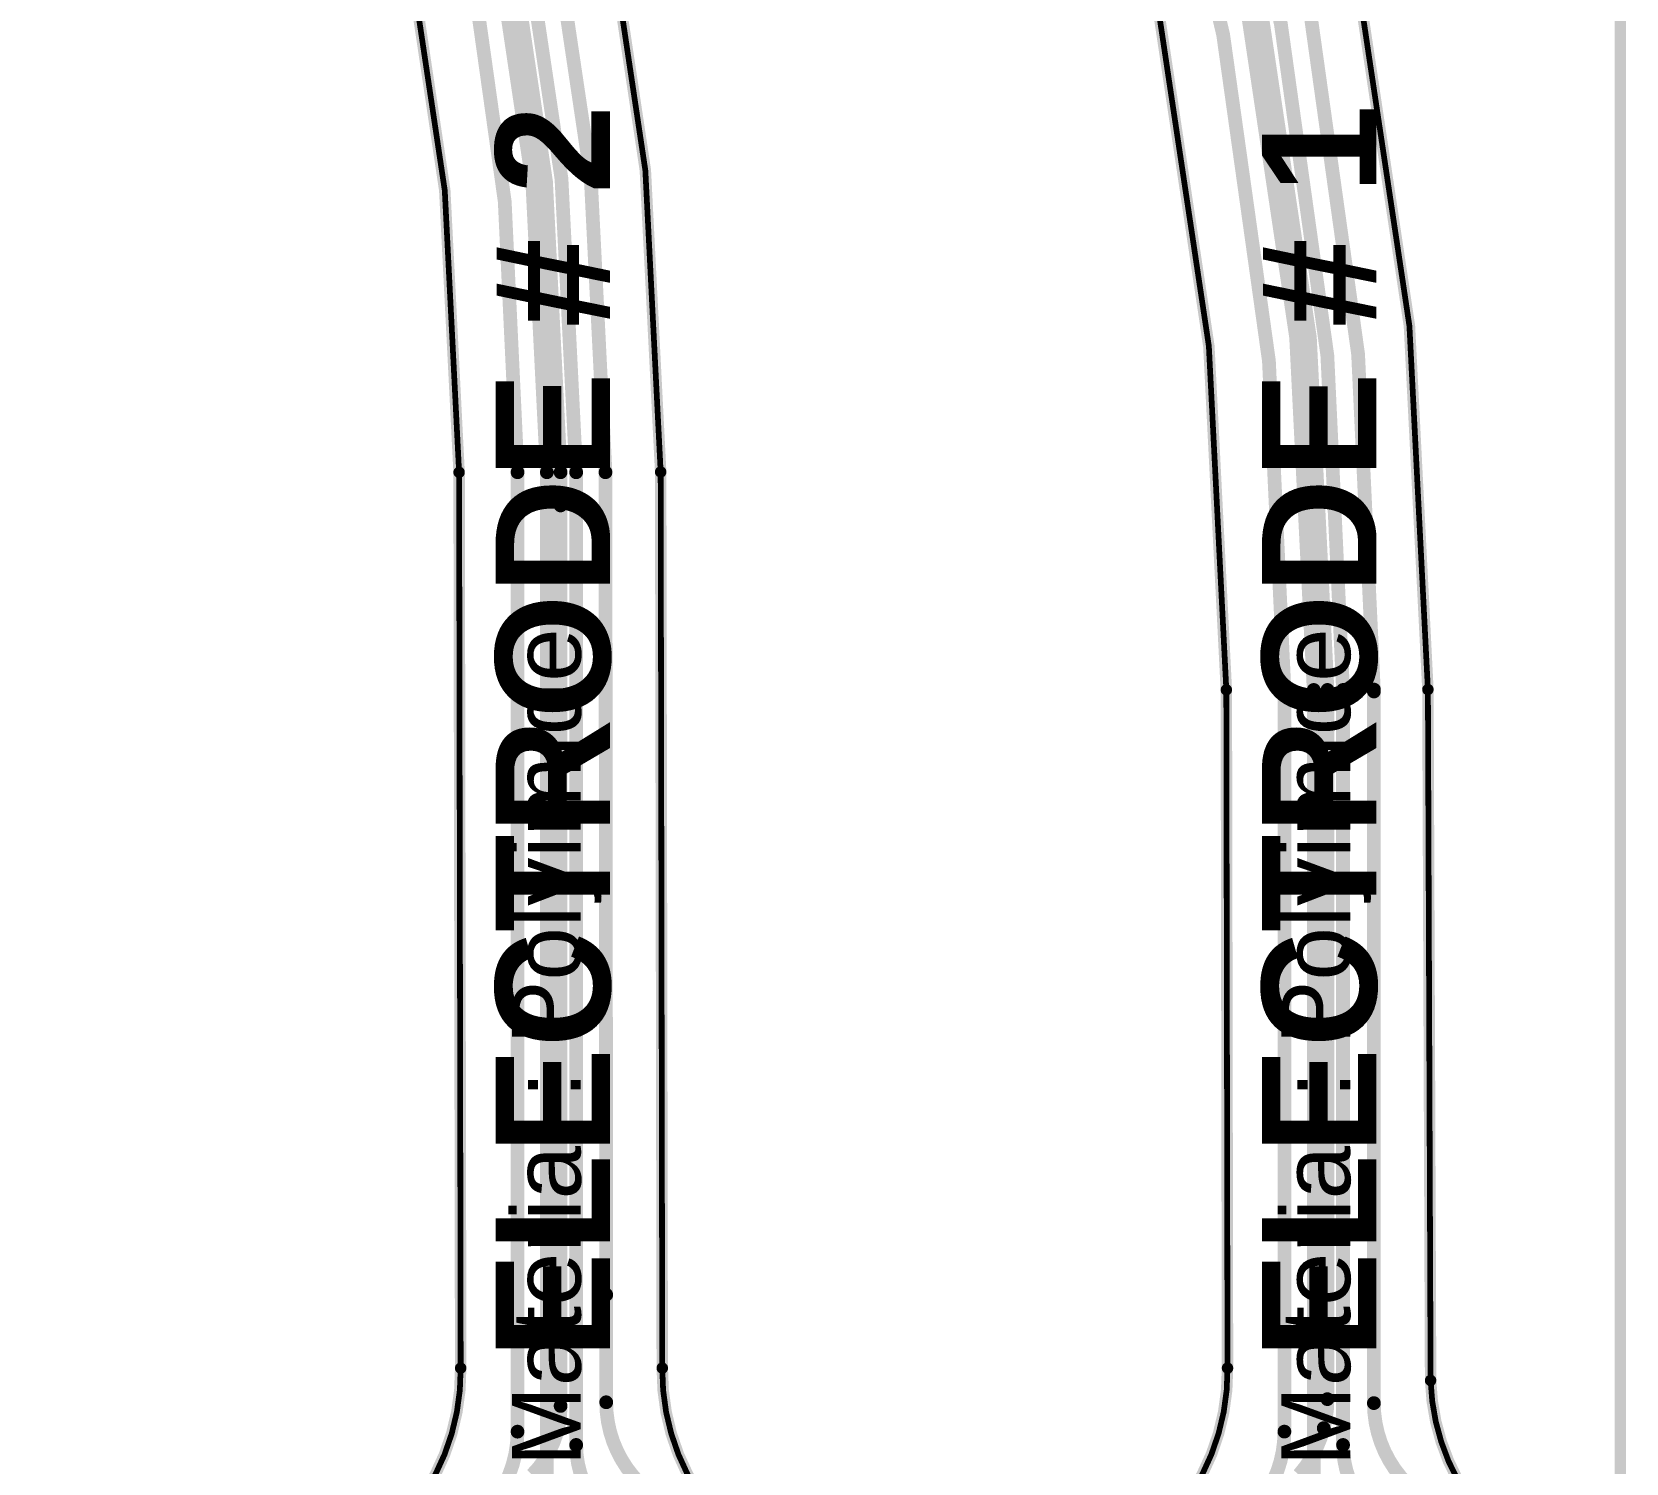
# Model space of a CAD drawing. Header units: inches. Extents: x 3 to 457, y -41 to 239.
# Drawn here: x 187.49 to 222.84, y 30.35 to 62.08 of the extents above; entities that cross this region are included whole.
import ezdxf

# ---------------------------------------------------------------- set-up
doc = ezdxf.new("R2010")
doc.units = ezdxf.units.IN
for name, color, linetype in [('Board Outline', 216, 'Continuous'), ('Bottom Layer', 5, 'Continuous'), ('Dimension', 6, 'Continuous'), ('Fabrication', 76, 'Continuous'), ('Top Layer', 1, 'Continuous'), ('Top Overlay', 2, 'Continuous')]:
    doc.layers.add(name, color=color, linetype=linetype)
doc.styles.add('Arial', font='', dxfattribs={"height": 0.2})
doc.styles.add('Arial_Bold', font='', dxfattribs={"height": 0.2})
doc.styles.get('Arial').set_extended_font_data('Arial')
doc.styles.get('Arial_Bold').set_extended_font_data('Arial', bold=True)

msp = doc.modelspace()

# ---------------------------------------------------------------- linework, layer by layer
at = {"layer": 'Board Outline', "const_width": 0.127}
for points in [[(136.1092909, 129.67197332, -0.4137830578576681), (218.44397002, 47.50389788)], [(136.13999696, 125.20197718, -0.4136722232397825), (213.97397642, 47.49608484)], [(133.11077518, 120.5119383, -0.4137590145945721), (201.43049376, 52.32752551999999)], [(133.1117353, 116.04193708, -0.4137590145945721), (196.96050016, 52.31962612)], [(196.99559534, 32.46093076, -0.2500687460615742), (194.82701954, 28.28378138)], [(203.63479212, 28.28376868, -0.2500687460615744), (201.46621632, 32.46091806)], [(214.0002578, 32.46090282, -0.2500687460615742), (211.831682, 28.28375344)], [(220.63357956, 28.28776918, -0.2389334230380067), (218.50391148, 32.18734736)]]:
    msp.add_lwpolyline(points, format="xyb", dxfattribs=at)
for points in [[(196.96050016, 52.31962612), (196.99559534, 32.46093076)], [(201.43049376, 52.32752551999999), (201.46560164, 32.4613143)], [(213.97397642, 47.49608484), (214.0002578, 32.46090282)], [(218.44397002, 47.50389534), (218.50391148, 32.18734736)]]:
    msp.add_lwpolyline(points, dxfattribs=at)
at = {"layer": 'Board Outline', "const_width": 0.0635}
for points in [[(196.92875016, 52.31962612, 1), (196.99225016, 52.31962612, 1)], [(196.92875016, 52.31962612, 1), (196.99225016, 52.31962612, 1)], [(201.39874376, 52.32752551999999, 1), (201.46224376, 52.32752551999999, 1)], [(201.39874376, 52.32752551999999, 1), (201.46224376, 52.32752551999999, 1)], [(213.94222642, 47.49608484, 1), (214.00572642, 47.49608484, 1)], [(213.94222642, 47.49608484, 1), (214.00572642, 47.49608484, 1)], [(218.41222002, 47.50389788, 1), (218.47572002, 47.50389788, 1)], [(218.41222002, 47.50389534, 1), (218.47572002, 47.50389534, 1)], [(196.96384534, 32.46093076, 1), (197.02734534, 32.46093076, 1)], [(196.96384534, 32.46093076, 1), (197.02734534, 32.46093076, 1)], [(201.43385164, 32.4613143, 1), (201.49735164, 32.4613143, 1)], [(201.43446632, 32.46091806, 1), (201.49796632, 32.46091806, 1)], [(213.9685078, 32.46090282, 1), (214.0320078, 32.46090282, 1)], [(213.9685078, 32.46090282, 1), (214.0320078, 32.46090282, 1)], [(218.47216148, 32.18734736, 1), (218.53566148, 32.18734736, 1)], [(218.47216148, 32.18734736, 1), (218.53566148, 32.18734736, 1)]]:
    msp.add_lwpolyline(points, format="xyb", close=True, dxfattribs=at)
at = {"layer": 'Bottom Layer', "const_width": 0.3048}
for points in [[(136.13777192, 128.47031964, -0.4142135623730951), (217.24619746, 47.46063406)], [(136.13777192, 127.80992218, -0.4142135716234306), (216.56167762, 47.49512218)], [(136.13777192, 127.14952218, -0.4142135530473893), (215.9116713, 47.49512218)], [(136.13777192, 126.48912218, -0.41421357178314), (215.26167514, 47.49512218)], [(133.11517192, 119.30092218, -0.4142135512752702), (200.20637378, 52.32112218)], [(133.11517192, 118.64052218, -0.4142135504340151), (199.55637508, 52.32112472)], [(133.11539036, 117.98012218, -0.4142125882663787), (198.90637384, 52.32112218)], [(133.11517192, 117.31972472, -0.4142135623856228), (198.25637514, 52.32112218)], [(200.96657546, 29.90739002, -0.198912367379658), (200.22262724, 31.7034418)], [(217.99010758, 29.88849242, -0.198912367379658), (217.24615936, 31.6845442)], [(198.25637514, 31.05205118, -0.1988201159656239), (197.51306446, 29.25663694)], [(215.26167514, 31.05266078, -0.198912367379658), (214.51772692, 29.256609)], [(200.18726282, 29.23479802, -0.198912367379658), (199.55701516, 30.75634946)], [(217.19192528, 29.23477008, -0.198912367379658), (216.56167762, 30.75632152)]]:
    msp.add_lwpolyline(points, format="xyb", dxfattribs=at)
for points in [[(198.25637514, 31.05205118), (198.25637514, 52.32112218)], [(198.90637384, 29.97218287999999), (198.90637384, 52.32112218)], [(199.55637508, 52.32112218), (199.55637508, 52.32112472)], [(199.55637508, 30.75789632), (199.55637508, 52.32112218)], [(200.20637378, 52.32112218), (200.22262724, 34.08682032)], [(215.26167514, 31.05266078), (215.26167514, 47.49512218)], [(215.9116713, 29.97062332), (215.9116713, 47.49512218)], [(216.56167762, 30.75632152), (216.56167762, 47.49512218)], [(217.24615936, 31.6845442), (217.24615936, 47.50389534)], [(200.22262724, 31.7034418), (200.22262724, 34.08682032)]]:
    msp.add_lwpolyline(points, dxfattribs=at)
at = {"layer": 'Bottom Layer', "const_width": 0.1524}
for points in [[(198.18017514, 52.32112218, 1), (198.33257514, 52.32112218, 1)], [(198.18017514, 52.32112218, 1), (198.33257514, 52.32112218, 1)], [(198.83017384, 52.32112218, 1), (198.98257384, 52.32112218, 1)], [(198.83017384, 52.32112218, 1), (198.98257384, 52.32112218, 1)], [(199.48017508, 52.32112472, 1), (199.63257508, 52.32112472, 1)], [(199.48017508, 52.32112472, 1), (199.63257508, 52.32112472, 1)], [(199.48017508, 52.32112218, 1), (199.63257508, 52.32112218, 1)], [(199.48017508, 52.32112218, 1), (199.63257508, 52.32112218, 1)], [(200.13017378, 52.32112218, 1), (200.28257378, 52.32112218, 1)], [(200.13017378, 52.32112218, 1), (200.28257378, 52.32112218, 1)], [(215.18547514, 47.49512218, 1), (215.33787514, 47.49512218, 1)], [(215.18547514, 47.49512218, 1), (215.33787514, 47.49512218, 1)], [(215.8354713, 47.49512218, 1), (215.9878713, 47.49512218, 1)], [(215.8354713, 47.49512218, 1), (215.9878713, 47.49512218, 1)], [(216.48547762, 47.49512218, 1), (216.63787762, 47.49512218, 1)], [(216.48547762, 47.49512218, 1), (216.63787762, 47.49512218, 1)], [(217.16995936, 47.50389534, 1), (217.32235936, 47.50389534, 1)], [(217.16999746, 47.46063406, 1), (217.32239746, 47.46063406, 1)], [(200.14642724, 34.08682032, 1), (200.29882724, 34.08682032, 1)], [(200.14642724, 34.08682032, 1), (200.29882724, 34.08682032, 1)], [(200.14642724, 31.7034418, 1), (200.29882724, 31.7034418, 1)], [(200.14642724, 31.7034418, 1), (200.29882724, 31.7034418, 1)], [(217.16995936, 31.6845442, 1), (217.32235936, 31.6845442, 1)], [(217.16995936, 31.6845442, 1), (217.32235936, 31.6845442, 1)], [(198.18017514, 31.05205118, 1), (198.33257514, 31.05205118, 1)], [(198.18017514, 31.05205118, 1), (198.33257514, 31.05205118, 1)], [(215.18547514, 31.05266078, 1), (215.33787514, 31.05266078, 1)], [(215.18547514, 31.05266078, 1), (215.33787514, 31.05266078, 1)], [(199.48017508, 30.75789632, 1), (199.63257508, 30.75789632, 1)], [(199.48081516, 30.75634946, 1), (199.63321516, 30.75634946, 1)], [(216.48547762, 30.75632152, 1), (216.63787762, 30.75632152, 1)], [(216.48547762, 30.75632152, 1), (216.63787762, 30.75632152, 1)]]:
    msp.add_lwpolyline(points, format="xyb", close=True, dxfattribs=at)
at = {"layer": 'Dimension', "const_width": 0.254}
msp.add_lwpolyline([(222.71222158, 24.52745666), (222.71222158, 192.4558)], dxfattribs=at)
at = {"layer": 'Fabrication', "const_width": 0.254}
for points in [[(136.1092909, 129.67197332, -0.4137830578576681), (218.44397002, 47.50389788)], [(136.13999696, 125.20197718, -0.4136722232397825), (213.97397642, 47.49608484)], [(133.11077518, 120.5119383, -0.4137590145945721), (201.43049376, 52.32752551999999)], [(133.1117353, 116.04193708, -0.4137590145945721), (196.96050016, 52.31962612)], [(196.99559534, 32.46093076, -0.2500687460615742), (194.82701954, 28.28378138)], [(203.63479212, 28.28376868, -0.2500687460615744), (201.46621632, 32.46091806)], [(214.0002578, 32.46090282, -0.2500687460615742), (211.831682, 28.28375344)], [(220.63357956, 28.28776918, -0.2389334230380067), (218.50391148, 32.18734736)]]:
    msp.add_lwpolyline(points, format="xyb", dxfattribs=at)
for points in [[(196.96050016, 52.31962612), (196.99559534, 32.46093076)], [(201.43049376, 52.32752551999999), (201.46560164, 32.4613143)], [(213.97397642, 47.49608484), (214.0002578, 32.46090282)], [(218.44397002, 47.50389534), (218.50391148, 32.18734736)]]:
    msp.add_lwpolyline(points, dxfattribs=at)
at = {"layer": 'Fabrication', "const_width": 0.127}
for points in [[(196.89700016, 52.31962612, 1), (197.02400016, 52.31962612, 1)], [(196.89700016, 52.31962612, 1), (197.02400016, 52.31962612, 1)], [(201.36699376, 52.32752551999999, 1), (201.49399376, 52.32752551999999, 1)], [(201.36699376, 52.32752551999999, 1), (201.49399376, 52.32752551999999, 1)], [(213.91047642, 47.49608484, 1), (214.03747642, 47.49608484, 1)], [(213.91047642, 47.49608484, 1), (214.03747642, 47.49608484, 1)], [(218.38047002, 47.50389788, 1), (218.50747002, 47.50389788, 1)], [(218.38047002, 47.50389534, 1), (218.50747002, 47.50389534, 1)], [(196.93209534, 32.46093076, 1), (197.05909534, 32.46093076, 1)], [(196.93209534, 32.46093076, 1), (197.05909534, 32.46093076, 1)], [(201.40210164, 32.4613143, 1), (201.52910164, 32.4613143, 1)], [(201.40271632, 32.46091806, 1), (201.52971632, 32.46091806, 1)], [(213.9367578, 32.46090282, 1), (214.0637578, 32.46090282, 1)], [(213.9367578, 32.46090282, 1), (214.0637578, 32.46090282, 1)], [(218.44041148, 32.18734736, 1), (218.56741148, 32.18734736, 1)], [(218.44041148, 32.18734736, 1), (218.56741148, 32.18734736, 1)]]:
    msp.add_lwpolyline(points, format="xyb", close=True, dxfattribs=at)
at = {"layer": 'Top Layer', "const_width": 0.3048}
for points in [[(136.44257192, 127.14952218, -0.4142135530473893), (216.2164713, 47.49512218)], [(133.42019036, 117.98012218, -0.4142125882663787), (199.21117384, 52.32112218)], [(216.2164713, 31.77237486, -0.0640689026347203), (216.13374096, 31.12939672)], [(199.21138212, 31.62183668, -0.1989064985458641), (198.57880528, 30.09461596)], [(216.13374096, 31.12939672, -0.1169356226712744), (215.5834525, 30.09457278)]]:
    msp.add_lwpolyline(points, format="xyb", dxfattribs=at)
for points in [[(199.20981494, 51.58534768), (199.20981494, 52.68276738)], [(199.20981494, 51.58534768), (199.21138212, 51.58534768)], [(199.21138212, 31.62183668), (199.21138212, 51.58534768)], [(216.2164713, 31.77237486), (216.2164713, 47.49512218)]]:
    msp.add_lwpolyline(points, dxfattribs=at)
at = {"layer": 'Top Layer', "const_width": 0.1524}
for points in [[(199.13361494, 52.68276738, 1), (199.28601494, 52.68276738, 1)], [(199.13497384, 52.32112218, 1), (199.28737384, 52.32112218, 1)], [(199.13361494, 51.58534768, 1), (199.28601494, 51.58534768, 1)], [(199.13361494, 51.58534768, 1), (199.28601494, 51.58534768, 1)], [(199.13518212, 51.58534768, 1), (199.28758212, 51.58534768, 1)], [(199.13518212, 51.58534768, 1), (199.28758212, 51.58534768, 1)], [(216.1402713, 47.49512218, 1), (216.2926713, 47.49512218, 1)], [(216.1402713, 47.49512218, 1), (216.2926713, 47.49512218, 1)], [(216.1402713, 31.77237486, 1), (216.2926713, 31.77237486, 1)], [(216.1402713, 31.77237486, 1), (216.2926713, 31.77237486, 1)], [(199.13518212, 31.62183668, 1), (199.28758212, 31.62183668, 1)], [(199.13518212, 31.62183668, 1), (199.28758212, 31.62183668, 1)], [(216.05754096, 31.12939672, 1), (216.20994096, 31.12939672, 1)], [(216.05754096, 31.12939672, 1), (216.20994096, 31.12939672, 1)]]:
    msp.add_lwpolyline(points, format="xyb", close=True, dxfattribs=at)

# ---------------------------------------------------------------- texts
at = {"layer": 'Fabrication', "style": 'Arial'}
for p in [(199.65862024, 30.28754674), (216.7208518, 30.28754674)]:
    msp.add_text('Material : Polyimide', height=1.524, rotation=90, dxfattribs=at).set_placement(p)
at = {"layer": 'Top Overlay', "style": 'Arial_Bold'}
for s, p in [('ELECTRODE # 2', (200.3097213, 32.66502992)), ('ELECTRODE # 1', (217.30383768, 32.66499944))]:
    msp.add_text(s, height=2.54, rotation=90, dxfattribs=at).set_placement(p)

doc.saveas('drawing.dxf')
